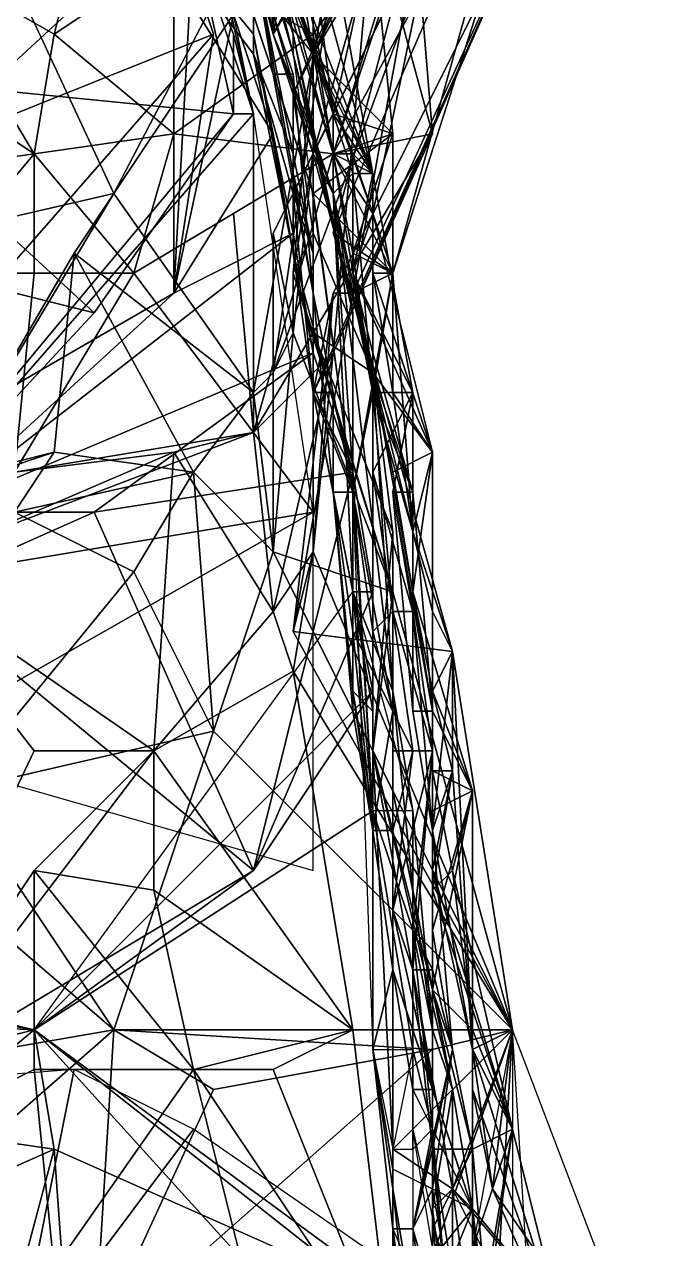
# Model space of a CAD drawing. Header units: metres. Extents: x -3.92 to 4.26, y -4.92 to 4.9.
# Drawn here: x 3.17 to 3.82, y -0.11 to 1.11 of the extents above; entities that cross this region are included whole.
import ezdxf

# ---------------------------------------------------------------- set-up
doc = ezdxf.new("R2010")
doc.units = ezdxf.units.M

msp = doc.modelspace()

# ---------------------------------------------------------------- linework, layer by layer
for points in [[(3.5, 1.54, 0.18), (3.4, 1.42, 0.32), (3.42, 1.1, 0.26)], [(3.5, 1.54, 0.18), (3.42, 1.1, 0.26), (3.64, 1.52, 0.02)], [(3.36, 1.52, 1), (3.44, 1.1, 0.98), (3.36, 1.4, 0.6)], [(3.36, 1.52, 1), (3.38, 1.28, 1.08), (3.44, 1.1, 0.98)], [(3.64, 1.52, 0.02), (3.42, 1.1, 0.18), (3.6, 1.4, -0.08)], [(3.42, 1.1, 0.26), (3.42, 1.1, 0.18), (3.64, 1.52, 0.02)], [(3.36, 1.2, 0.18), (3.4, 1.02, 0.18), (3.32, 1.42, 0.46)], [(3.4, 1.42, 0.32), (3.42, 1.12, 0.42), (3.42, 1.1, 0.26)], [(3.62, 1.4, 0.04), (3.48, 0.98, 0.22), (3.72, 1.42, -0.02)], [(3.48, 0.98, 0.22), (3.54, 0.86, 0.14), (3.72, 1.42, -0.02)], [(3.72, 1.42, -0.02), (3.54, 0.86, 0.14), (3.68, 1.36, -0.08)], [(3.5, 1.4, -1.04), (3.26, 0.94, -1.04), (3.12, 1.24, -1.08)], [(3.5, 1.4, -1.04), (3.5, 1.3, -0.98), (3.26, 0.94, -1.04)], [(3.36, 1.4, 0.6), (3.42, 1.1, 0.58), (3.36, 1.32, 0.54)], [(3.36, 1.4, 0.6), (3.46, 1, 0.72), (3.42, 1.1, 0.58)], [(3.36, 1.4, 0.6), (3.44, 1.1, 0.98), (3.46, 1, 0.72)], [(3.42, 1.2, 0.28), (3.52, 0.92, 0.36), (3.62, 1.4, 0.04)], [(3.6, 1.4, -0.08), (3.42, 1.1, 0.18), (3.44, 1.04, 0.06)], [(3.6, 1.4, -0.08), (3.44, 1.04, 0.06), (3.46, 1.08, -0.06)], [(3.6, 1.4, -0.08), (3.46, 1.08, -0.06), (3.64, 1.38, -0.16)], [(3.48, 0.98, 0.22), (3.62, 1.4, 0.04), (3.52, 0.92, 0.36)], [(3.64, 1.38, -0.16), (3.46, 1.08, -0.06), (3.54, 1.26, -0.2)], [(3.68, 1.36, -0.08), (3.48, 0.9, -0.04), (3.58, 1.28, -0.12)], [(3.68, 1.36, -0.08), (3.54, 0.86, 0.14), (3.48, 0.9, -0.04)], [(3.38, 1.12, 0.34), (3.42, 1, 0.5), (3.22, 1.32, 0.7)], [(3.42, 1, 0.5), (3.4, 1.1, 0.66), (3.22, 1.32, 0.7)], [(3.4, 1.1, 0.66), (3.4, 1.08, 0.76), (3.22, 1.32, 0.7)], [(3.4, 1.08, 0.76), (3.4, 1.18, 0.9), (3.22, 1.32, 0.7)], [(3.42, 1.12, 0.42), (3.36, 1.32, 0.54), (3.42, 1.1, 0.5)], [(3.36, 1.32, 0.54), (3.42, 1.1, 0.58), (3.42, 1.1, 0.5)], [(3.72, 1.32, -0.36), (3.46, 0.74, -0.54), (3.48, 0.78, -0.68)], [(3.48, 0.84, -0.24), (3.46, 0.74, -0.54), (3.72, 1.32, -0.36)], [(3.72, 1.32, -0.36), (3.48, 0.78, -0.68), (3.52, 1.22, -0.98)], [(3.72, 1.32, -0.28), (3.48, 0.84, -0.24), (3.72, 1.32, -0.36)], [(3.72, 1.32, -0.28), (3.5, 0.84, -0.1), (3.48, 0.84, -0.24)], [(3.72, 1.32, -0.28), (3.58, 1.28, -0.12), (3.5, 0.84, -0.1)], [(3.06, 0.98, -0.28), (3.28, 1.3, 0.04), (3.02, 1.16, -0.36)], [(3.06, 0.98, -0.28), (3.32, 1.22, 0.1), (3.28, 1.3, 0.04)], [(3.5, 1.3, -0.98), (3.4, 0.74, -0.7), (3.26, 0.94, -1.04)], [(3.42, 0.76, -0.62), (3.4, 0.74, -0.7), (3.5, 1.3, -0.98)], [(3.62, 1.3, -0.36), (3.42, 0.76, -0.62), (3.5, 1.3, -0.98)], [(3.62, 1.3, -0.36), (3.42, 0.9, -0.3), (3.42, 0.76, -0.62)], [(3.46, 0.98, -0.24), (3.42, 0.9, -0.3), (3.62, 1.3, -0.36)], [(3.54, 1.26, -0.2), (3.46, 0.98, -0.24), (3.62, 1.3, -0.36)], [(3.38, 1.28, 1.08), (3.44, 1.08, 1.48), (3.44, 1.1, 0.98)], [(3.58, 1.28, -0.12), (3.48, 0.9, -0.04), (3.5, 0.84, -0.1)], [(3.54, 1.26, -0.2), (3.46, 1.08, -0.06), (3.46, 0.98, -0.24)], [(3.26, 0.94, -1.04), (3, 0.88, -1.08), (3.12, 1.24, -1.08)], [(3.56, 1.24, -1.1), (3.46, 1.1, -1.08), (3.32, 1.18, -1.1)], [(3.56, 1.24, -1.1), (3.48, 0.98, -1.08), (3.46, 1.1, -1.08)], [(3.56, 1.24, -1.1), (3.58, 1, -1.06), (3.48, 0.98, -1.08)], [(3.52, 1.22, -0.98), (3.58, 1, -1.06), (3.56, 1.24, -1.1)], [(3.08, 1.22, -0.36), (2.98, 1.06, -0.36), (3.34, 1.2, 0.02)], [(3.06, 0.98, -0.28), (3.36, 1.1, 0.1), (3.32, 1.22, 0.1)], [(3.32, 1.22, 0.1), (3.32, 0.84, 0.2), (3.34, 1.2, 0.26)], [(3.32, 1.22, 0.1), (3.36, 1.1, 0.1), (3.32, 0.84, 0.2)], [(3.42, 1.22, 0.72), (3.52, 0.96, 0.76), (3.42, 1.18, 0.62)], [(3.42, 1.22, 0.72), (3.46, 1.08, 0.82), (3.52, 0.96, 0.76)], [(3.42, 1.22, 0.72), (3.42, 1.2, 0.8), (3.46, 1.08, 0.82)], [(3.52, 1.22, -0.98), (3.48, 0.78, -0.68), (3.58, 1, -1.06)], [(2.98, 1.06, -0.36), (3.38, 1.02, -0.06), (3.34, 1.2, 0.02)], [(3.32, 0.84, 0.2), (3.38, 1.12, 0.34), (3.34, 1.2, 0.26)], [(3.36, 1.2, 0.18), (3.34, 1.2, 0.02), (3.4, 1.02, 0.18)], [(3.34, 1.2, 0.02), (3.38, 1.1, 0.02), (3.4, 1.02, 0.18)], [(3.38, 1.02, -0.06), (3.38, 1.1, 0.02), (3.34, 1.2, 0.02)], [(3.38, 1.18, 1.46), (3.46, 1.08, 1.56), (3.44, 1.2, 1.56)], [(3.42, 1.2, 0.28), (3.42, 1.2, 0.38), (3.52, 0.92, 0.36)], [(3.42, 1.2, 0.38), (3.48, 0.98, 0.4), (3.52, 0.92, 0.36)], [(3.42, 1.2, 0.46), (3.5, 0.98, 0.48), (3.42, 1.2, 0.38)], [(3.42, 1.2, 0.54), (3.5, 0.98, 0.48), (3.42, 1.2, 0.46)], [(3.42, 1.2, 0.54), (3.42, 1.18, 0.62), (3.5, 0.98, 0.48)], [(3.5, 0.98, 0.48), (3.48, 0.98, 0.4), (3.42, 1.2, 0.38)], [(3.42, 1.2, 0.8), (3.48, 1.18, 1.04), (3.46, 1.08, 0.82)], [(3.46, 1.18, 1.22), (3.44, 1.2, 1.36), (3.46, 1.08, 1.28)], [(3.46, 1.08, 1.28), (3.44, 1.2, 1.36), (3.48, 1.02, 1.44)], [(3.44, 1.2, 1.36), (3.52, 1.2, 1.62), (3.48, 1.02, 1.44)], [(3.44, 1.2, 1.56), (3.46, 1.08, 1.56), (3.52, 1.2, 1.62)], [(3.46, 1.08, 1.56), (3.54, 1, 1.6), (3.52, 1.2, 1.62)], [(3.48, 1.02, 1.44), (3.52, 1.2, 1.62), (3.54, 1, 1.6)], [(3.22, 1.18, -1.1), (3.2, 1.1, -1.1), (3.06, 1.18, -1.1)], [(3.2, 1.1, -1.1), (3.18, 0.98, -1.1), (3.06, 1.18, -1.1)], [(3.18, 0.98, -1.1), (3.06, 1.06, -1.08), (3.06, 1.18, -1.1)], [(3.32, 1.18, -1.1), (3.2, 1.1, -1.1), (3.22, 1.18, -1.1)], [(3.32, 1.18, -1.1), (3.32, 1, -1.08), (3.2, 1.1, -1.1)], [(3.32, 1.18, -1.1), (3.46, 1.1, -1.08), (3.32, 1, -1.08)], [(3.4, 1.18, 1.12), (3.42, 1.06, 1.4), (3.38, 1.18, 1.46)], [(3.42, 1.06, 1.4), (3.46, 0.94, 1.56), (3.38, 1.18, 1.46)], [(3.46, 0.94, 1.56), (3.46, 1.08, 1.56), (3.38, 1.18, 1.46)], [(3.4, 1.08, 0.76), (3.44, 0.98, 0.92), (3.4, 1.18, 0.9)], [(3.4, 1.18, 0.9), (3.44, 0.98, 0.92), (3.4, 1.18, 1.02)], [(3.44, 0.98, 0.92), (3.44, 0.96, 1), (3.4, 1.18, 1.02)], [(3.4, 1.18, 1.02), (3.44, 1.06, 1.06), (3.4, 1.18, 1.12)], [(3.44, 0.96, 1), (3.44, 1.06, 1.06), (3.4, 1.18, 1.02)], [(3.44, 1.06, 1.06), (3.44, 1.06, 1.14), (3.4, 1.18, 1.12)], [(3.44, 1.06, 1.14), (3.42, 1.06, 1.4), (3.4, 1.18, 1.12)], [(3.42, 1.18, 0.62), (3.48, 0.98, 0.58), (3.5, 0.98, 0.48)], [(3.52, 0.96, 0.76), (3.48, 0.98, 0.58), (3.42, 1.18, 0.62)], [(3.46, 1.08, 0.82), (3.48, 1.18, 1.04), (3.46, 1.08, 0.9)], [(3.48, 1.18, 1.04), (3.52, 0.96, 1.08), (3.46, 1.08, 0.9)], [(3.48, 1.18, 1.04), (3.46, 1.18, 1.22), (3.52, 0.96, 1.08)], [(3.46, 1.18, 1.22), (3.48, 1.02, 1.22), (3.52, 0.96, 1.08)], [(3.46, 1.18, 1.22), (3.46, 1.08, 1.28), (3.48, 1.02, 1.22)], [(3.32, 0.84, 0.2), (3.42, 1, 0.5), (3.38, 1.12, 0.34)], [(3.42, 1.1, 0.26), (3.42, 1.12, 0.42), (3.46, 0.98, 0.3)], [(3.42, 1.12, 0.42), (3.42, 1.1, 0.5), (3.46, 0.98, 0.3)], [(3.06, 0.98, -0.28), (2.94, 0.62, 0.1), (3.36, 1.1, 0.1)], [(2.94, 0.62, 0.1), (3.32, 0.84, 0.2), (3.36, 1.1, 0.1)], [(3.32, 1, -1.08), (3.18, 0.98, -1.1), (3.2, 1.1, -1.1)], [(3.46, 1.1, -1.08), (3.48, 0.98, -1.08), (3.32, 1, -1.08)], [(3.38, 1.02, -0.06), (3.4, 1.02, 0.18), (3.38, 1.1, 0.02)], [(3.42, 1, 0.5), (3.44, 0.88, 0.62), (3.4, 1.1, 0.66)], [(3.44, 0.88, 0.62), (3.44, 0.88, 0.7), (3.4, 1.1, 0.66)], [(3.4, 1.1, 0.66), (3.44, 0.88, 0.7), (3.4, 1.08, 0.76)], [(3.42, 1.1, 0.26), (3.46, 0.98, 0.3), (3.42, 1.1, 0.18)], [(3.42, 1.1, 0.18), (3.46, 0.98, 0.3), (3.44, 1.04, 0.06)], [(3.42, 1.1, 0.5), (3.48, 0.94, 0.66), (3.46, 0.98, 0.3)], [(3.42, 1.1, 0.58), (3.48, 0.94, 0.66), (3.42, 1.1, 0.5)], [(3.42, 1.1, 0.58), (3.46, 1, 0.72), (3.48, 0.94, 0.66)], [(3.44, 1.1, 0.98), (3.5, 0.82, 1.04), (3.46, 1, 0.72)], [(3.44, 1.1, 0.98), (3.44, 1.08, 1.48), (3.5, 0.82, 1.04)], [(3.44, 0.88, 0.7), (3.44, 0.94, 0.82), (3.4, 1.08, 0.76)], [(3.44, 0.94, 0.82), (3.44, 0.98, 0.92), (3.4, 1.08, 0.76)], [(3.46, 1.08, -0.06), (3.44, 0.86, -0.16), (3.46, 0.98, -0.24)], [(3.44, 1.04, 0.06), (3.46, 0.9, 0.06), (3.46, 1.08, -0.06)], [(3.46, 1.08, -0.06), (3.46, 0.9, 0.06), (3.44, 0.86, -0.16)], [(3.44, 1.08, 1.48), (3.5, 0.64, 1.34), (3.5, 0.82, 1.04)], [(3.46, 1.08, 0.82), (3.46, 1.08, 0.9), (3.52, 0.96, 0.76)], [(3.46, 1.08, 0.9), (3.52, 0.96, 1.08), (3.52, 0.96, 0.76)], [(3.48, 1.02, 1.22), (3.46, 1.08, 1.28), (3.48, 0.98, 1.36)], [(3.46, 1.08, 1.28), (3.48, 1.02, 1.44), (3.48, 0.98, 1.36)], [(3.46, 1.08, 1.56), (3.46, 0.94, 1.56), (3.54, 1, 1.6)], [(2.98, 1.06, -0.36), (3.24, 0.82, -0.26), (3.38, 1.02, -0.06)], [(2.98, 1.06, -0.36), (3, 0.88, -0.38), (3.24, 0.82, -0.26)], [(3.18, 0.98, -1.1), (3.04, 0.96, -1.08), (3.06, 1.06, -1.08)], [(3.44, 1.06, 1.14), (3.46, 0.84, 1.24), (3.42, 1.06, 1.4)], [(3.46, 0.84, 1.24), (3.46, 0.84, 1.34), (3.42, 1.06, 1.4)], [(3.46, 0.84, 1.34), (3.46, 0.84, 1.42), (3.42, 1.06, 1.4)], [(3.42, 1.06, 1.4), (3.46, 0.94, 1.46), (3.46, 0.94, 1.56)], [(3.46, 0.84, 1.42), (3.46, 0.94, 1.46), (3.42, 1.06, 1.4)], [(3.44, 0.96, 1), (3.44, 1.06, 1.14), (3.44, 1.06, 1.06)], [(3.46, 0.84, 1.14), (3.44, 1.06, 1.14), (3.44, 0.96, 1)], [(3.46, 0.84, 1.14), (3.46, 0.84, 1.24), (3.44, 1.06, 1.14)], [(3.46, 0.98, 0.3), (3.46, 0.9, 0.16), (3.44, 1.04, 0.06)], [(3.46, 0.9, 0.16), (3.46, 0.9, 0.06), (3.44, 1.04, 0.06)], [(3.38, 1.02, -0.06), (2.98, 0.54, 0.1), (3.4, 1.02, 0.18)], [(3.38, 1.02, -0.06), (3.24, 0.82, -0.26), (2.98, 0.54, 0.1)], [(3.4, 0.7, 0.12), (3.4, 1.02, 0.18), (2.98, 0.54, 0.1)], [(3.4, 0.7, 0.12), (3.46, 0.62, 0.18), (3.4, 1.02, 0.18)], [(3.48, 1.02, 1.22), (3.5, 0.96, 1.16), (3.52, 0.96, 1.08)], [(3.48, 1.02, 1.22), (3.48, 0.94, 1.28), (3.5, 0.96, 1.16)], [(3.48, 1.02, 1.22), (3.48, 0.98, 1.36), (3.48, 0.94, 1.28)], [(3.48, 1.02, 1.44), (3.54, 1, 1.6), (3.48, 0.98, 1.36)], [(3.32, 1, -1.08), (3.28, 0.86, -1.08), (3.18, 0.98, -1.1)], [(3.32, 1, -1.08), (3.48, 0.98, -1.08), (3.28, 0.86, -1.08)], [(3.32, 0.84, 0.2), (3.44, 0.9, 0.48), (3.42, 1, 0.5)], [(3.48, 0.78, -0.68), (3.4, 0.7, -0.8), (3.58, 1, -1.06)], [(3.58, 1, -1.06), (3.4, 0.7, -0.8), (3.48, 0.98, -1.08)], [(3.44, 0.9, 0.48), (3.44, 0.88, 0.62), (3.42, 1, 0.5)], [(3.46, 0.94, 1.56), (3.54, 0.86, 1.6), (3.54, 1, 1.6)], [(3.46, 1, 0.72), (3.5, 0.82, 1.04), (3.48, 0.94, 0.66)], [(3.54, 1, 1.6), (3.5, 0.88, 1.5), (3.48, 0.98, 1.36)], [(3.5, 0.88, 1.5), (3.54, 1, 1.6), (3.54, 0.86, 1.6)], [(3.18, 0.98, -1.1), (3.08, 0.86, -1.08), (3.04, 0.96, -1.08)], [(3.18, 0.98, -1.1), (3.18, 0.86, -1.08), (3.08, 0.86, -1.08)], [(3.28, 0.86, -1.08), (3.18, 0.86, -1.08), (3.18, 0.98, -1.1)], [(3.48, 0.98, -1.08), (3.38, 0.92, -1.02), (3.28, 0.86, -1.08)], [(3.4, 0.7, -0.8), (3.38, 0.92, -1.02), (3.48, 0.98, -1.08)], [(3.42, 0.9, -0.3), (3.46, 0.98, -0.24), (3.44, 0.8, -0.32)], [(3.44, 0.94, 0.82), (3.46, 0.88, 0.92), (3.44, 0.98, 0.92)], [(3.46, 0.88, 0.92), (3.44, 0.96, 1), (3.44, 0.98, 0.92)], [(3.46, 0.98, -0.24), (3.44, 0.86, -0.16), (3.44, 0.8, -0.32)], [(3.46, 0.98, 0.3), (3.52, 0.76, 0.34), (3.46, 0.9, 0.16)], [(3.46, 0.98, 0.3), (3.48, 0.94, 0.66), (3.52, 0.76, 0.34)], [(3.48, 0.98, 0.22), (3.52, 0.92, 0.36), (3.54, 0.86, 0.14)], [(3.48, 0.98, 0.4), (3.5, 0.98, 0.48), (3.52, 0.92, 0.36)], [(3.52, 0.96, 0.76), (3.5, 0.98, 0.48), (3.48, 0.98, 0.58)], [(3.48, 0.94, 1.28), (3.48, 0.98, 1.36), (3.52, 0.74, 1.34)], [(3.48, 0.98, 1.36), (3.5, 0.88, 1.5), (3.52, 0.74, 1.34)], [(3.5, 0.98, 0.48), (3.5, 0.86, 0.56), (3.52, 0.92, 0.36)], [(3.5, 0.98, 0.48), (3.52, 0.96, 0.76), (3.5, 0.86, 0.56)], [(3.46, 0.88, 0.92), (3.46, 0.88, 1), (3.44, 0.96, 1)], [(3.46, 0.88, 1), (3.46, 0.84, 1.14), (3.44, 0.96, 1)], [(3.5, 0.96, 1.16), (3.48, 0.94, 1.28), (3.52, 0.74, 1.34)], [(3.52, 0.96, 0.76), (3.52, 0.76, 0.6), (3.5, 0.86, 0.56)], [(3.52, 0.96, 0.76), (3.5, 0.86, 0.82), (3.52, 0.78, 0.74)], [(3.52, 0.96, 0.76), (3.56, 0.74, 1.02), (3.5, 0.86, 0.82)], [(3.52, 0.96, 1.08), (3.5, 0.96, 1.16), (3.52, 0.74, 1.2)], [(3.5, 0.96, 1.16), (3.52, 0.74, 1.34), (3.52, 0.74, 1.2)], [(3.52, 0.96, 0.76), (3.52, 0.78, 0.74), (3.52, 0.76, 0.6)], [(3.52, 0.96, 0.76), (3.52, 0.96, 1.08), (3.56, 0.74, 1.02)], [(3.52, 0.96, 1.08), (3.52, 0.74, 1.2), (3.56, 0.74, 1.02)], [(3.26, 0.94, -1.04), (3.08, 0.64, -1.04), (3, 0.88, -1.08)], [(3.26, 0.94, -1.04), (3.22, 0.88, -1), (3.08, 0.64, -1.04)], [(3.4, 0.74, -0.7), (3.22, 0.88, -1), (3.26, 0.94, -1.04)], [(3.44, 0.88, 0.7), (3.46, 0.74, 0.98), (3.44, 0.94, 0.82)], [(3.44, 0.94, 0.82), (3.46, 0.74, 0.98), (3.46, 0.88, 0.92)], [(3.46, 0.84, 1.42), (3.46, 0.94, 1.56), (3.46, 0.94, 1.46)], [(3.46, 0.84, 1.42), (3.46, 0.74, 1.46), (3.46, 0.94, 1.56)], [(3.46, 0.94, 1.56), (3.5, 0.64, 1.56), (3.54, 0.86, 1.6)], [(3.46, 0.94, 1.56), (3.46, 0.74, 1.46), (3.5, 0.64, 1.56)], [(3.48, 0.94, 0.66), (3.54, 0.44, 0.6), (3.52, 0.76, 0.34)], [(3.48, 0.94, 0.66), (3.5, 0.54, 0.9), (3.54, 0.44, 0.6)], [(3.5, 0.82, 1.04), (3.5, 0.66, 0.98), (3.48, 0.94, 0.66)], [(3.48, 0.94, 0.66), (3.5, 0.66, 0.98), (3.5, 0.54, 0.9)], [(3.38, 0.92, -1.02), (3.4, 0.7, -0.8), (3.28, 0.86, -1.08)], [(3.52, 0.92, 0.36), (3.5, 0.86, 0.56), (3.58, 0.68, 0.38)], [(3.52, 0.92, 0.36), (3.52, 0.86, 0.26), (3.54, 0.86, 0.14)], [(3.52, 0.92, 0.36), (3.58, 0.68, 0.38), (3.52, 0.86, 0.26)], [(3.08, 0.62, 0.14), (3.44, 0.9, 0.48), (3.32, 0.84, 0.2)], [(3.08, 0.62, 0.14), (3.46, 0.78, 0.48), (3.44, 0.9, 0.48)], [(3.42, 0.9, -0.3), (3.44, 0.8, -0.32), (3.42, 0.76, -0.62)], [(3.46, 0.78, 0.48), (3.44, 0.88, 0.62), (3.44, 0.9, 0.48)], [(3.46, 0.9, 0.06), (3.46, 0.8, 0.12), (3.44, 0.86, -0.16)], [(3.46, 0.9, 0.06), (3.46, 0.9, 0.16), (3.46, 0.8, 0.12)], [(3.46, 0.9, 0.16), (3.52, 0.76, 0.34), (3.46, 0.8, 0.12)], [(3.54, 0.86, 0.14), (3.5, 0.84, -0.1), (3.48, 0.9, -0.04)], [(3.24, 0.82, -0.26), (3, 0.88, -0.38), (2.98, 0.54, 0.1)], [(3.22, 0.88, -1), (3.2, 0.68, -0.82), (3.08, 0.64, -1.04)], [(3.34, 0.66, -0.72), (3.2, 0.68, -0.82), (3.22, 0.88, -1)], [(3.4, 0.74, -0.7), (3.34, 0.66, -0.72), (3.22, 0.88, -1)], [(3.46, 0.78, 0.48), (3.5, 0.66, 0.62), (3.44, 0.88, 0.62)], [(3.5, 0.66, 0.62), (3.5, 0.66, 0.7), (3.44, 0.88, 0.62)], [(3.44, 0.88, 0.62), (3.5, 0.66, 0.7), (3.44, 0.88, 0.7)], [(3.5, 0.66, 0.7), (3.5, 0.66, 0.82), (3.44, 0.88, 0.7)], [(3.5, 0.66, 0.82), (3.46, 0.74, 0.98), (3.44, 0.88, 0.7)], [(3.46, 0.74, 0.98), (3.46, 0.88, 1), (3.46, 0.88, 0.92)], [(3.46, 0.74, 0.98), (3.46, 0.84, 1.14), (3.46, 0.88, 1)], [(3.5, 0.88, 1.5), (3.54, 0.86, 1.6), (3.52, 0.74, 1.34)], [(3.18, 0.86, -1.08), (3.16, 0.66, -1.08), (3.08, 0.86, -1.08)], [(3.4, 0.7, -0.8), (3.16, 0.66, -1.08), (3.28, 0.86, -1.08)], [(3.16, 0.66, -1.08), (3.18, 0.86, -1.08), (3.28, 0.86, -1.08)], [(3.44, 0.86, -0.16), (3.54, 0.54, 0.14), (3.44, 0.8, -0.32)], [(3.44, 0.86, -0.16), (3.46, 0.8, 0.12), (3.54, 0.54, 0.14)], [(3.5, 0.84, -0.1), (3.54, 0.86, 0.14), (3.5, 0.84, 0.02)], [(3.54, 0.86, 0.14), (3.52, 0.74, 0.16), (3.5, 0.84, 0.02)], [(3.5, 0.86, 0.56), (3.52, 0.76, 0.6), (3.58, 0.68, 0.38)], [(3.5, 0.86, 0.82), (3.52, 0.74, 0.88), (3.52, 0.78, 0.74)], [(3.5, 0.86, 0.82), (3.56, 0.74, 1.02), (3.52, 0.74, 0.88)], [(3.52, 0.74, 1.52), (3.54, 0.86, 1.6), (3.5, 0.64, 1.56)], [(3.52, 0.86, 0.26), (3.54, 0.74, 0.26), (3.54, 0.86, 0.14)], [(3.52, 0.86, 0.26), (3.58, 0.68, 0.38), (3.54, 0.74, 0.26)], [(3.52, 0.74, 0.16), (3.54, 0.86, 0.14), (3.56, 0.6, 0.2)], [(3.52, 0.74, 1.34), (3.54, 0.86, 1.6), (3.52, 0.74, 1.52)], [(3.54, 0.74, 0.26), (3.56, 0.6, 0.2), (3.54, 0.86, 0.14)], [(2.94, 0.62, 0.1), (3.08, 0.62, 0.14), (3.32, 0.84, 0.2)], [(3.48, 0.84, -0.24), (3.44, 0.5, -0.42), (3.46, 0.58, -0.5)], [(3.5, 0.84, -0.1), (3.44, 0.5, -0.42), (3.48, 0.84, -0.24)], [(3.5, 0.84, -0.1), (3.6, 0.48, 0.16), (3.44, 0.5, -0.42)], [(3.48, 0.84, -0.24), (3.46, 0.58, -0.5), (3.46, 0.74, -0.54)], [(3.46, 0.74, 0.98), (3.48, 0.74, 1.1), (3.46, 0.84, 1.14)], [(3.46, 0.84, 1.14), (3.48, 0.64, 1.26), (3.46, 0.84, 1.24)], [(3.48, 0.74, 1.1), (3.48, 0.64, 1.26), (3.46, 0.84, 1.14)], [(3.46, 0.84, 1.24), (3.48, 0.64, 1.26), (3.46, 0.84, 1.34)], [(3.48, 0.64, 1.26), (3.46, 0.74, 1.46), (3.46, 0.84, 1.34)], [(3.46, 0.74, 1.46), (3.46, 0.84, 1.42), (3.46, 0.84, 1.34)], [(3.5, 0.84, -0.1), (3.5, 0.84, 0.02), (3.6, 0.48, 0.16)], [(3.5, 0.84, 0.02), (3.56, 0.6, 0.2), (3.6, 0.48, 0.16)], [(3.5, 0.84, 0.02), (3.52, 0.74, 0.16), (3.56, 0.6, 0.2)], [(3.5, 0.82, 1.04), (3.5, 0.64, 1.34), (3.5, 0.66, 0.98)], [(3.42, 0.76, -0.62), (3.44, 0.8, -0.32), (3.42, 0.58, -0.42)], [(3.44, 0.8, -0.32), (3.54, 0.54, 0.14), (3.42, 0.58, -0.42)], [(3.46, 0.8, 0.12), (3.54, 0.6, 0.28), (3.54, 0.54, 0.14)], [(3.52, 0.76, 0.34), (3.54, 0.6, 0.28), (3.46, 0.8, 0.12)], [(3.08, 0.62, 0.14), (3.24, 0.62, 0.16), (3.46, 0.78, 0.48)], [(3.46, 0.78, 0.48), (3.24, 0.62, 0.16), (3.5, 0.66, 0.62)], [(3.48, 0.78, -0.68), (3.42, 0.52, -0.58), (3.4, 0.7, -0.8)], [(3.46, 0.58, -0.5), (3.42, 0.52, -0.58), (3.48, 0.78, -0.68)], [(3.46, 0.74, -0.54), (3.46, 0.58, -0.5), (3.48, 0.78, -0.68)], [(3.52, 0.78, 0.74), (3.56, 0.64, 0.76), (3.52, 0.76, 0.6)], [(3.52, 0.78, 0.74), (3.52, 0.74, 0.88), (3.56, 0.64, 0.76)], [(3.42, 0.76, -0.62), (3.42, 0.58, -0.42), (3.4, 0.74, -0.7)], [(3.52, 0.76, 0.6), (3.54, 0.66, 0.48), (3.58, 0.68, 0.38)], [(3.54, 0.66, 0.48), (3.52, 0.76, 0.6), (3.56, 0.54, 0.58)], [(3.52, 0.76, 0.6), (3.56, 0.64, 0.76), (3.56, 0.54, 0.58)], [(3.52, 0.76, 0.34), (3.54, 0.44, 0.52), (3.54, 0.6, 0.28)], [(3.52, 0.76, 0.34), (3.54, 0.44, 0.6), (3.54, 0.44, 0.52)], [(3.42, 0.58, -0.42), (3.34, 0.66, -0.72), (3.4, 0.74, -0.7)], [(3.5, 0.66, 0.82), (3.5, 0.54, 0.9), (3.46, 0.74, 0.98)], [(3.5, 0.54, 0.9), (3.5, 0.54, 0.98), (3.46, 0.74, 0.98)], [(3.5, 0.54, 0.98), (3.5, 0.54, 1.1), (3.46, 0.74, 0.98)], [(3.46, 0.74, 0.98), (3.5, 0.64, 1.08), (3.48, 0.74, 1.1)], [(3.46, 0.74, 0.98), (3.5, 0.54, 1.1), (3.5, 0.64, 1.08)], [(3.48, 0.64, 1.26), (3.48, 0.64, 1.44), (3.46, 0.74, 1.46)], [(3.46, 0.74, 1.46), (3.48, 0.64, 1.44), (3.5, 0.64, 1.56)], [(3.48, 0.74, 1.1), (3.5, 0.64, 1.08), (3.48, 0.64, 1.26)], [(3.52, 0.74, 1.52), (3.5, 0.64, 1.56), (3.52, 0.5, 1.52)], [(3.52, 0.74, 0.88), (3.56, 0.74, 1.02), (3.56, 0.64, 0.76)], [(3.52, 0.74, 1.2), (3.52, 0.66, 1.16), (3.56, 0.74, 1.02)], [(3.56, 0.74, 1.02), (3.52, 0.66, 1.16), (3.56, 0.52, 1.04)], [(3.52, 0.74, 1.2), (3.54, 0.52, 1.2), (3.52, 0.66, 1.16)], [(3.52, 0.74, 1.2), (3.52, 0.74, 1.34), (3.54, 0.52, 1.2)], [(3.52, 0.74, 1.34), (3.54, 0.52, 1.34), (3.54, 0.52, 1.2)], [(3.52, 0.74, 1.34), (3.52, 0.74, 1.52), (3.54, 0.52, 1.34)], [(3.52, 0.74, 1.52), (3.52, 0.5, 1.52), (3.54, 0.52, 1.34)], [(3.54, 0.74, 0.26), (3.58, 0.68, 0.38), (3.56, 0.6, 0.2)], [(3.56, 0.74, 1.02), (3.54, 0.64, 0.9), (3.56, 0.64, 0.76)], [(3.56, 0.74, 1.02), (3.56, 0.52, 1.04), (3.54, 0.64, 0.9)], [(3.46, 0.62, 0.18), (3.4, 0.7, 0.12), (2.98, 0.54, 0.1)], [(3.4, 0.7, -0.8), (3.32, 0.68, -0.8), (3.16, 0.66, -1.08)], [(3.42, 0.52, -0.58), (3.32, 0.68, -0.8), (3.4, 0.7, -0.8)], [(3.32, 0.68, -0.8), (3.04, 0.56, -1.04), (3.16, 0.66, -1.08)], [(3.3, 0.38, -0.54), (3.04, 0.56, -1.04), (3.32, 0.68, -0.8)], [(3.2, 0.68, -0.82), (3.12, 0.66, -0.84), (3.08, 0.64, -1.04)], [(3.16, 0.62, -0.7), (3.12, 0.66, -0.84), (3.2, 0.68, -0.82)], [(3.34, 0.66, -0.72), (3.16, 0.62, -0.7), (3.2, 0.68, -0.82)], [(3.42, 0.52, -0.58), (3.3, 0.38, -0.54), (3.32, 0.68, -0.8)], [(3.54, 0.66, 0.48), (3.56, 0.54, 0.58), (3.58, 0.68, 0.38)], [(3.58, 0.68, 0.38), (3.58, 0.52, 0.24), (3.56, 0.6, 0.2)], [(3.58, 0.68, 0.38), (3.56, 0.54, 0.5), (3.58, 0.44, 0.44)], [(3.58, 0.68, 0.38), (3.56, 0.54, 0.58), (3.56, 0.54, 0.5)], [(3.58, 0.68, 0.38), (3.58, 0.44, 0.36), (3.58, 0.52, 0.24)], [(3.58, 0.68, 0.38), (3.58, 0.44, 0.44), (3.58, 0.44, 0.36)], [(3.34, 0.66, -0.72), (3.28, 0.56, -0.58), (3.16, 0.62, -0.7)], [(3.24, 0.62, 0.16), (3.4, 0.26, 0.56), (3.5, 0.66, 0.62)], [(3.36, 0.4, -0.44), (3.28, 0.56, -0.58), (3.34, 0.66, -0.72)], [(3.42, 0.58, -0.42), (3.36, 0.4, -0.44), (3.34, 0.66, -0.72)], [(3.4, 0.26, 0.56), (3.5, 0.66, 0.7), (3.5, 0.66, 0.62)], [(3.4, 0.26, 0.56), (3.52, 0.54, 0.72), (3.5, 0.66, 0.7)], [(3.52, 0.54, 0.72), (3.52, 0.54, 0.8), (3.5, 0.66, 0.7)], [(3.52, 0.54, 0.8), (3.5, 0.66, 0.82), (3.5, 0.66, 0.7)], [(3.5, 0.54, 0.9), (3.5, 0.66, 0.82), (3.52, 0.54, 0.8)], [(3.5, 0.66, 0.98), (3.52, 0.32, 1.04), (3.5, 0.54, 0.9)], [(3.5, 0.66, 0.98), (3.5, 0.64, 1.34), (3.52, 0.32, 1.04)], [(3.52, 0.66, 1.16), (3.54, 0.52, 1.2), (3.56, 0.52, 1.04)], [(3.5, 0.54, 1.1), (3.48, 0.64, 1.26), (3.5, 0.64, 1.08)], [(3.5, 0.54, 1.1), (3.5, 0.44, 1.18), (3.48, 0.64, 1.26)], [(3.5, 0.44, 1.18), (3.5, 0.42, 1.26), (3.48, 0.64, 1.26)], [(3.5, 0.42, 1.26), (3.5, 0.42, 1.34), (3.48, 0.64, 1.26)], [(3.48, 0.64, 1.44), (3.5, 0.5, 1.44), (3.5, 0.64, 1.56)], [(3.48, 0.64, 1.26), (3.5, 0.5, 1.44), (3.48, 0.64, 1.44)], [(3.48, 0.64, 1.26), (3.5, 0.42, 1.34), (3.5, 0.5, 1.44)], [(3.52, 0.5, 1.52), (3.5, 0.64, 1.56), (3.54, 0.42, 1.54)], [(3.5, 0.5, 1.44), (3.54, 0.42, 1.54), (3.5, 0.64, 1.56)], [(3.5, 0.64, 1.34), (3.52, 0.08, 1.1), (3.52, 0.32, 1.04)], [(3.56, 0.64, 0.76), (3.54, 0.64, 0.9), (3.58, 0.42, 0.78)], [(3.54, 0.64, 0.9), (3.56, 0.42, 0.88), (3.58, 0.42, 0.78)], [(3.56, 0.52, 1.04), (3.56, 0.42, 0.88), (3.54, 0.64, 0.9)], [(3.56, 0.64, 0.76), (3.58, 0.42, 0.78), (3.56, 0.54, 0.58)], [(3.04, 0.38, 0.12), (3.46, 0.62, 0.18), (2.98, 0.54, 0.1)], [(3.04, 0.38, 0.12), (3.46, 0.26, 0.66), (3.46, 0.62, 0.18)], [(3.06, 0.54, 0.14), (3.24, 0.62, 0.16), (3.08, 0.62, 0.14)], [(3.06, 0.54, 0.14), (3.4, 0.26, 0.56), (3.24, 0.62, 0.16)], [(3.28, 0.56, -0.58), (3.1, 0.34, -0.5), (3.16, 0.62, -0.7)], [(3.54, 0.54, 0.14), (3.54, 0.6, 0.28), (3.52, 0.38, 0.16)], [(3.54, 0.6, 0.28), (3.54, 0.34, 0.42), (3.52, 0.38, 0.16)], [(3.54, 0.44, 0.52), (3.54, 0.34, 0.42), (3.54, 0.6, 0.28)], [(3.56, 0.6, 0.2), (3.58, 0.52, 0.24), (3.6, 0.48, 0.16)], [(3.42, 0.58, -0.42), (3.66, 0.1, -0.38), (3.36, 0.4, -0.44)], [(3.46, 0.58, -0.5), (3.44, 0.46, -0.52), (3.42, 0.52, -0.58)], [(3.42, 0.58, -0.42), (3.54, 0.54, 0.14), (3.66, 0.1, -0.38)], [(3.46, 0.58, -0.5), (3.66, 0.1, -0.38), (3.44, 0.46, -0.52)], [(3.44, 0.5, -0.42), (3.66, 0.1, -0.38), (3.46, 0.58, -0.5)], [(3.18, 0.38, -0.54), (2.98, -0.04, -1.06), (3.04, 0.56, -1.04)], [(3.3, 0.38, -0.54), (3.18, 0.38, -0.54), (3.04, 0.56, -1.04)], [(3.36, 0.4, -0.44), (3.1, 0.34, -0.5), (3.28, 0.56, -0.58)], [(3.06, 0.54, 0.14), (3.1, 0.08, 0.54), (3.4, 0.26, 0.56)], [(3.18, 0.1, 0.6), (3.5, 0.54, 0.9), (3.52, 0.44, 0.72)], [(3.4, 0.26, 0.56), (3.52, 0.44, 0.72), (3.52, 0.54, 0.72)], [(3.5, 0.54, 0.9), (3.52, 0.54, 0.8), (3.52, 0.44, 0.72)], [(3.5, 0.54, 0.9), (3.52, 0.44, 0.96), (3.5, 0.54, 0.98)], [(3.5, 0.54, 0.98), (3.52, 0.42, 1.04), (3.5, 0.54, 1.1)], [(3.52, 0.44, 0.96), (3.52, 0.42, 1.04), (3.5, 0.54, 0.98)], [(3.5, 0.54, 0.9), (3.52, 0.32, 0.82), (3.52, 0.44, 0.96)], [(3.5, 0.54, 1.1), (3.52, 0.42, 1.04), (3.5, 0.44, 1.18)], [(3.5, 0.54, 0.9), (3.56, 0.32, 0.72), (3.54, 0.44, 0.6)], [(3.52, 0.54, 0.72), (3.52, 0.44, 0.72), (3.52, 0.54, 0.8)], [(3.54, 0.54, 0.14), (3.52, 0.38, 0.16), (3.66, 0.1, -0.38)], [(3.58, 0.44, 0.44), (3.56, 0.54, 0.5), (3.62, 0.34, 0.54)], [(3.56, 0.54, 0.5), (3.56, 0.54, 0.58), (3.62, 0.34, 0.54)], [(3.56, 0.54, 0.58), (3.58, 0.42, 0.78), (3.62, 0.34, 0.54)], [(3.44, 0.46, -0.52), (3.3, 0.38, -0.54), (3.42, 0.52, -0.58)], [(3.52, 0.5, 1.52), (3.54, 0.42, 1.54), (3.54, 0.52, 1.34)], [(3.54, 0.52, 1.2), (3.58, 0.38, 1.28), (3.56, 0.52, 1.04)], [(3.54, 0.52, 1.2), (3.54, 0.52, 1.34), (3.58, 0.38, 1.28)], [(3.54, 0.52, 1.34), (3.56, 0.38, 1.38), (3.58, 0.38, 1.28)], [(3.54, 0.52, 1.34), (3.54, 0.42, 1.54), (3.56, 0.38, 1.38)], [(3.56, 0.52, 1.04), (3.58, 0.3, 0.98), (3.56, 0.42, 0.88)], [(3.56, 0.52, 1.04), (3.58, 0.38, 1.28), (3.58, 0.3, 0.98)], [(3.58, 0.44, 0.36), (3.6, 0.48, 0.16), (3.58, 0.52, 0.24)], [(3.44, 0.5, -0.42), (3.6, 0.48, 0.16), (3.66, 0.1, -0.38)], [(3.5, 0.42, 1.34), (3.52, 0.3, 1.44), (3.5, 0.5, 1.44)], [(3.5, 0.5, 1.44), (3.52, 0.3, 1.44), (3.54, 0.42, 1.54)], [(3.6, 0.48, 0.16), (3.58, 0.3, 0.16), (3.62, 0.08, 0.02)], [(3.6, 0.48, 0.16), (3.6, 0.36, 0.22), (3.58, 0.3, 0.16)], [(3.6, 0.48, 0.16), (3.58, 0.44, 0.36), (3.6, 0.36, 0.22)], [(3.6, 0.48, 0.16), (3.62, 0.08, 0.02), (3.66, 0.1, -0.38)], [(3.44, 0.46, -0.52), (3.5, 0.1, -0.38), (3.3, 0.38, -0.54)], [(3.66, 0.1, -0.38), (3.5, 0.1, -0.38), (3.44, 0.46, -0.52)], [(3.18, 0.1, 0.6), (3.52, 0.44, 0.72), (3.4, 0.26, 0.56)], [(3.52, 0.42, 1.04), (3.52, 0.32, 1.04), (3.5, 0.44, 1.18)], [(3.52, 0.32, 1.04), (3.52, 0.32, 1.12), (3.5, 0.44, 1.18)], [(3.5, 0.44, 1.18), (3.52, 0.3, 1.2), (3.5, 0.42, 1.26)], [(3.52, 0.32, 1.12), (3.52, 0.3, 1.2), (3.5, 0.44, 1.18)], [(3.52, 0.44, 0.96), (3.52, 0.32, 1.04), (3.52, 0.42, 1.04)], [(3.52, 0.44, 0.96), (3.52, 0.32, 0.82), (3.52, 0.32, 1.04)], [(3.54, 0.44, 0.52), (3.56, 0.24, 0.56), (3.54, 0.34, 0.42)], [(3.54, 0.44, 0.6), (3.56, 0.24, 0.56), (3.54, 0.44, 0.52)], [(3.54, 0.44, 0.6), (3.56, 0.32, 0.72), (3.56, 0.24, 0.56)], [(3.58, 0.44, 0.36), (3.58, 0.36, 0.34), (3.6, 0.36, 0.22)], [(3.58, 0.44, 0.36), (3.62, 0.34, 0.54), (3.58, 0.36, 0.34)], [(3.58, 0.44, 0.44), (3.62, 0.34, 0.54), (3.58, 0.44, 0.36)], [(3.5, 0.42, 1.26), (3.52, 0.3, 1.28), (3.5, 0.42, 1.34)], [(3.52, 0.3, 1.2), (3.52, 0.3, 1.28), (3.5, 0.42, 1.26)], [(3.5, 0.42, 1.34), (3.52, 0.3, 1.36), (3.52, 0.3, 1.44)], [(3.52, 0.3, 1.28), (3.52, 0.3, 1.36), (3.5, 0.42, 1.34)], [(3.52, 0.3, 1.44), (3.54, 0.3, 1.52), (3.54, 0.42, 1.54)], [(3.54, 0.42, 1.54), (3.54, 0.38, 1.46), (3.56, 0.38, 1.38)], [(3.54, 0.42, 1.54), (3.54, 0.3, 1.52), (3.54, 0.38, 1.46)], [(3.58, 0.42, 0.78), (3.56, 0.42, 0.88), (3.58, 0.3, 0.9)], [(3.58, 0.3, 0.98), (3.58, 0.3, 0.9), (3.56, 0.42, 0.88)], [(3.58, 0.42, 0.78), (3.58, 0.32, 0.64), (3.62, 0.34, 0.54)], [(3.58, 0.42, 0.78), (3.58, 0.2, 0.8), (3.58, 0.32, 0.64)], [(3.58, 0.42, 0.78), (3.58, 0.3, 0.9), (3.58, 0.2, 0.8)], [(3.36, 0.4, -0.44), (3.26, 0.1, -0.4), (3.1, 0.34, -0.5)], [(3.66, 0.1, -0.38), (3.26, 0.1, -0.4), (3.36, 0.4, -0.44)], [(3.18, 0.38, -0.54), (3.3, 0.38, -0.54), (2.98, -0.04, -1.06)], [(3.18, 0.26, -0.5), (2.98, -0.04, -1.06), (3.3, 0.38, -0.54)], [(3.3, 0.24, -0.44), (3.18, 0.26, -0.5), (3.3, 0.38, -0.54)], [(3.5, 0.1, -0.38), (3.3, 0.24, -0.44), (3.3, 0.38, -0.54)], [(3.52, 0.38, 0.16), (3.54, -0.02, -0.02), (3.66, 0.1, -0.38)], [(3.52, 0.38, 0.16), (3.6, -0.06, 0.08), (3.54, -0.02, -0.02)], [(3.52, 0.38, 0.16), (3.6, 0.04, 0.26), (3.6, -0.06, 0.08)], [(3.54, 0.34, 0.42), (3.58, 0.14, 0.38), (3.52, 0.38, 0.16)], [(3.52, 0.38, 0.16), (3.58, 0.14, 0.38), (3.6, 0.04, 0.26)], [(3.58, 0.38, 1.28), (3.54, 0.22, 1.38), (3.56, 0.16, 1.3)], [(3.56, 0.38, 1.38), (3.54, 0.22, 1.38), (3.58, 0.38, 1.28)], [(3.56, 0.38, 1.38), (3.54, 0.3, 1.52), (3.54, 0.22, 1.38)], [(3.56, 0.38, 1.38), (3.54, 0.38, 1.46), (3.54, 0.3, 1.52)], [(3.58, 0.38, 1.28), (3.56, 0.2, 1.22), (3.58, 0.16, 1.12)], [(3.58, 0.38, 1.28), (3.56, 0.16, 1.3), (3.56, 0.2, 1.22)], [(3.58, 0.38, 1.28), (3.58, 0.16, 1.12), (3.58, 0.3, 0.98)], [(3.58, 0.3, 0.16), (3.6, 0.36, 0.22), (3.62, 0.08, 0.18)], [(3.6, 0.36, 0.22), (3.58, 0.26, 0.26), (3.62, 0.08, 0.18)], [(3.6, 0.36, 0.22), (3.58, 0.24, 0.38), (3.58, 0.26, 0.26)], [(3.6, 0.36, 0.22), (3.58, 0.36, 0.34), (3.58, 0.24, 0.38)], [(3.58, 0.36, 0.34), (3.6, 0.26, 0.48), (3.58, 0.24, 0.38)], [(3.58, 0.36, 0.34), (3.62, 0.34, 0.54), (3.6, 0.26, 0.48)], [(3.26, 0.1, -0.4), (3.12, 0.22, -0.44), (3.1, 0.34, -0.5)], [(3.56, 0.24, 0.56), (3.58, 0.14, 0.38), (3.54, 0.34, 0.42)], [(3.62, 0.34, 0.54), (3.58, 0.14, 0.74), (3.62, 0.1, 0.52)], [(3.58, 0.32, 0.64), (3.58, 0.2, 0.8), (3.62, 0.34, 0.54)], [(3.62, 0.34, 0.54), (3.58, 0.2, 0.8), (3.58, 0.14, 0.74)], [(3.62, 0.34, 0.54), (3.62, 0.1, 0.52), (3.6, 0.26, 0.48)], [(3.52, 0.32, 0.82), (3.18, 0.1, 0.6), (3.52, 0.32, 1.04)], [(3.52, 0.32, 1.12), (3.52, 0.2, 1.08), (3.52, 0.3, 1.2)], [(3.52, 0.32, 1.04), (3.52, 0.2, 1.08), (3.52, 0.32, 1.12)], [(3.52, 0.32, 1.04), (3.52, 0.2, 0.96), (3.52, 0.2, 1.08)], [(3.56, 0.32, 0.72), (3.52, 0.32, 0.82), (3.56, 0.2, 0.88)], [(3.52, 0.08, 1.1), (3.56, 0.08, 0.96), (3.52, 0.32, 1.04)], [(3.56, 0.08, 0.96), (3.56, 0.2, 0.88), (3.52, 0.32, 1.04)], [(3.56, 0.32, 0.72), (3.58, 0.1, 0.6), (3.56, 0.24, 0.56)], [(3.56, 0.32, 0.72), (3.56, 0.2, 0.88), (3.58, 0.1, 0.6)], [(3.52, 0.3, 1.2), (3.52, 0.08, 1.2), (3.52, 0.3, 1.28)], [(3.52, 0.2, 1.08), (3.52, 0.08, 1.2), (3.52, 0.3, 1.2)], [(3.52, 0.3, 1.44), (3.54, 0.16, 1.52), (3.54, 0.3, 1.52)], [(3.52, 0.3, 1.44), (3.52, 0.08, 1.38), (3.54, 0.16, 1.52)], [(3.52, 0.3, 1.28), (3.52, 0.08, 1.3), (3.52, 0.3, 1.36)], [(3.52, 0.08, 1.2), (3.52, 0.08, 1.3), (3.52, 0.3, 1.28)], [(3.52, 0.3, 1.44), (3.52, 0.3, 1.36), (3.52, 0.08, 1.38)], [(3.52, 0.3, 1.36), (3.52, 0.08, 1.3), (3.52, 0.08, 1.38)], [(3.54, 0.3, 1.52), (3.54, 0.16, 1.44), (3.54, 0.22, 1.38)], [(3.54, 0.3, 1.52), (3.54, 0.16, 1.52), (3.54, 0.16, 1.44)], [(3.58, 0.3, 0.16), (3.62, 0.08, 0.18), (3.62, 0.08, 0.02)], [(3.58, 0.2, 0.8), (3.58, 0.3, 0.9), (3.6, 0.08, 0.88)], [(3.58, 0.3, 0.9), (3.58, 0.3, 0.98), (3.6, 0.08, 0.88)], [(3.58, 0.3, 0.98), (3.58, 0.16, 1.12), (3.6, 0.08, 0.88)], [(3.18, 0.26, -0.5), (3.18, 0.06, -0.4), (2.98, -0.04, -1.06)], [(3.1, 0.08, 0.54), (3.18, 0.1, 0.6), (3.4, 0.26, 0.56)], [(3.3, 0.24, -0.44), (3.34, 0.06, -0.4), (3.18, 0.26, -0.5)], [(3.34, 0.06, -0.4), (3.18, 0.06, -0.4), (3.18, 0.26, -0.5)], [(3.58, 0.26, 0.26), (3.66, 0, 0.38), (3.62, 0.08, 0.18)], [(3.58, 0.26, 0.26), (3.58, 0.24, 0.38), (3.66, 0, 0.38)], [(3.58, 0.24, 0.38), (3.6, 0.26, 0.48), (3.66, 0, 0.38)], [(3.6, 0.26, 0.48), (3.62, 0.1, 0.52), (3.66, 0, 0.38)], [(3.5, 0.1, -0.38), (3.34, 0.06, -0.4), (3.3, 0.24, -0.44)], [(3.56, 0.24, 0.56), (3.6, 0.04, 0.44), (3.58, 0.14, 0.38)], [(3.56, 0.24, 0.56), (3.58, 0.1, 0.6), (3.6, 0.04, 0.44)], [(3.12, 0.22, -0.44), (3.26, 0.1, -0.4), (2.8, 0.02, -0.8)], [(3.54, 0.22, 1.38), (3.58, 0.04, 1.42), (3.56, 0.16, 1.3)], [(3.54, 0.22, 1.38), (3.54, 0.16, 1.44), (3.58, 0.04, 1.42)], [(2.72, 0.18, 0.54), (3.18, 0.1, 0.6), (2.76, 0.2, 0.46)], [(3.1, 0.08, 0.54), (2.76, 0.2, 0.46), (3.18, 0.1, 0.6)], [(3.52, 0.2, 1.08), (3.52, 0.08, 1.1), (3.52, 0.08, 1.2)], [(3.52, 0.2, 0.96), (3.52, 0.08, 1.1), (3.52, 0.2, 1.08)], [(3.56, 0.2, 1.22), (3.56, 0.16, 1.3), (3.58, 0.16, 1.12)], [(3.56, 0.2, 0.88), (3.58, 0, 0.72), (3.58, 0.1, 0.6)], [(3.56, 0.2, 0.88), (3.56, 0.08, 0.96), (3.58, 0, 0.72)], [(3.58, 0.2, 0.8), (3.6, 0.08, 0.88), (3.58, 0.14, 0.74)], [(2.72, 0.18, 0.54), (2.76, 0.12, 0.58), (3.18, 0.1, 0.6)], [(3.52, 0.08, 1.38), (3.54, -0.04, 1.48), (3.54, 0.16, 1.52)], [(3.54, 0.16, 1.44), (3.54, 0.16, 1.52), (3.58, 0.04, 1.42)], [(3.54, 0.16, 1.52), (3.56, 0.04, 1.52), (3.58, 0.04, 1.42)], [(3.56, 0.04, 1.52), (3.54, 0.16, 1.52), (3.62, -0.08, 1.6)], [(3.54, -0.04, 1.48), (3.62, -0.08, 1.6), (3.54, 0.16, 1.52)], [(3.58, 0.16, 1.12), (3.56, 0.16, 1.3), (3.58, -0.02, 1.26)], [(3.56, 0.16, 1.3), (3.58, 0.04, 1.42), (3.58, -0.02, 1.26)], [(3.6, 0.08, 0.88), (3.58, 0.16, 1.12), (3.58, -0.06, 1.06)], [(3.58, 0.16, 1.12), (3.58, -0.02, 1.26), (3.58, -0.06, 1.06)], [(3.62, 0.1, 0.52), (3.58, 0.14, 0.74), (3.62, -0.02, 0.64)], [(3.58, 0.14, 0.74), (3.6, 0.08, 0.88), (3.62, -0.02, 0.64)], [(3.58, 0.14, 0.38), (3.6, 0.04, 0.44), (3.6, 0.04, 0.26)], [(2.78, 0.12, 0.42), (3.18, 0.1, 0.6), (2.76, 0.12, 0.58)], [(2.78, 0.12, 0.42), (3.06, 0, -0.02), (3.18, 0.1, 0.6)], [(3.26, 0.1, -0.4), (3.1, -0.04, -0.4), (2.8, 0.02, -0.8)], [(3.06, 0, -0.02), (3.2, -0.02, -0.02), (3.18, 0.1, 0.6)], [(3.24, -0.22, -0.36), (3.1, -0.04, -0.4), (3.26, 0.1, -0.4)], [(3.2, -0.02, -0.02), (3.56, -0.18, 0.34), (3.18, 0.1, 0.6)], [(3.56, -0.18, 0.34), (3.56, -0.18, 0.42), (3.18, 0.1, 0.6)], [(3.56, -0.18, 0.42), (3.56, -0.2, 0.56), (3.18, 0.1, 0.6)], [(3.56, -0.2, 0.56), (3.56, -0.2, 0.64), (3.18, 0.1, 0.6)], [(3.56, -0.2, 0.64), (3.56, -0.32, 0.82), (3.18, 0.1, 0.6)], [(3.36, 0.04, -0.32), (3.24, -0.22, -0.36), (3.26, 0.1, -0.4)], [(3.66, 0.1, -0.38), (3.58, 0.08, -0.34), (3.26, 0.1, -0.4)], [(3.58, 0.08, -0.34), (3.36, 0.04, -0.32), (3.26, 0.1, -0.4)], [(3.42, 0.06, -0.38), (3.34, 0.06, -0.4), (3.5, 0.1, -0.38)], [(3.54, -0.24, -0.38), (3.42, 0.06, -0.38), (3.5, 0.1, -0.38)], [(3.66, 0.1, -0.38), (3.54, -0.24, -0.38), (3.5, 0.1, -0.38)], [(3.66, 0.1, -0.38), (3.64, -0.24, -0.36), (3.54, -0.24, -0.38)], [(3.54, -0.02, -0.02), (3.6, -0.06, 0.08), (3.66, 0.1, -0.38)], [(3.66, 0.1, -0.38), (3.58, -0.34, -0.34), (3.58, 0.08, -0.34)], [(3.58, 0.1, 0.6), (3.58, -0.08, 0.58), (3.6, 0.04, 0.44)], [(3.58, 0.1, 0.6), (3.58, 0, 0.72), (3.58, -0.08, 0.58)], [(3.6, -0.06, 0.08), (3.68, -0.22, -0.04), (3.66, 0.1, -0.38)], [(3.62, 0.08, 0.02), (3.64, -0.06), (3.66, 0.1, -0.38)], [(3.62, 0.1, 0.52), (3.62, -0.02, 0.64), (3.66, 0, 0.38)], [(3.64, -0.06), (3.82, -0.32, -0.04), (3.66, 0.1, -0.38)], [(3.66, 0.1, -0.38), (3.66, -0.22, -0.16), (3.64, -0.24, -0.36)], [(3.58, 0.08, -0.34), (3.24, -0.22, -0.36), (3.36, 0.04, -0.32)], [(3.58, 0.08, -0.34), (3.58, -0.34, -0.34), (3.24, -0.22, -0.36)], [(3.52, 0.08, 1.2), (3.54, -0.06, 1.2), (3.52, 0.08, 1.3)], [(3.52, 0.08, 1.1), (3.54, -0.06, 1.2), (3.52, 0.08, 1.2)], [(3.52, 0.08, 1.1), (3.54, -0.1, 0.98), (3.54, -0.06, 1.2)], [(3.52, 0.08, 1.3), (3.54, -0.06, 1.34), (3.52, 0.08, 1.38)], [(3.54, -0.06, 1.2), (3.54, -0.06, 1.34), (3.52, 0.08, 1.3)], [(3.52, 0.08, 1.1), (3.54, -0.02, 0.98), (3.54, -0.1, 0.98)], [(3.52, 0.08, 1.38), (3.54, -0.06, 1.34), (3.54, -0.04, 1.48)], [(3.56, 0.08, 0.96), (3.54, -0.02, 0.98), (3.56, -0.02, 0.88)], [(3.6, 0.08, 0.88), (3.56, -0.1, 0.9), (3.58, -0.02, 0.8)], [(3.6, 0.08, 0.88), (3.58, -0.06, 1.06), (3.56, -0.1, 0.9)], [(3.56, 0.08, 0.96), (3.56, -0.02, 0.88), (3.58, 0, 0.72)], [(3.6, 0.08, 0.88), (3.58, -0.02, 0.8), (3.62, -0.02, 0.64)], [(3.62, 0.08, 0.02), (3.62, 0.04, 0.1), (3.64, -0.06)], [(3.62, 0.04, 0.1), (3.62, 0.08, 0.18), (3.72, -0.24, 0.06)], [(3.62, 0.08, 0.18), (3.62, 0.04, 0.1), (3.62, 0.08, 0.02)], [(3.62, 0.08, 0.18), (3.66, 0, 0.38), (3.72, -0.24, 0.06)], [(3.16, -0.24, -0.14), (3.22, 0.06, -0.04), (2.96, 0.04, -0.04)], [(3.2, -0.14, -0.38), (2.98, -0.04, -1.06), (3.18, 0.06, -0.4)], [(3.16, -0.24, -0.14), (3.34, 0, -0.02), (3.22, 0.06, -0.04)], [(3.34, 0.06, -0.4), (3.2, -0.14, -0.38), (3.18, 0.06, -0.4)], [(3.42, -0.26, -0.38), (3.2, -0.14, -0.38), (3.34, 0.06, -0.4)], [(3.42, 0.06, -0.38), (3.54, -0.24, -0.38), (3.34, 0.06, -0.4)], [(3.54, -0.24, -0.38), (3.42, -0.26, -0.38), (3.34, 0.06, -0.4)], [(3.58, 0.04, 1.42), (3.56, 0.04, 1.52), (3.62, -0.08, 1.6)], [(3.58, 0.04, 1.42), (3.58, -0.18, 1.34), (3.58, -0.02, 1.26)], [(3.58, 0.04, 1.42), (3.62, -0.08, 1.6), (3.58, -0.18, 1.34)], [(3.6, 0.04, 0.44), (3.58, -0.08, 0.46), (3.6, -0.06, 0.34)], [(3.58, -0.08, 0.58), (3.58, -0.08, 0.46), (3.6, 0.04, 0.44)], [(3.6, 0.04, 0.26), (3.6, -0.06, 0.16), (3.6, -0.06, 0.08)], [(3.6, 0.04, 0.44), (3.6, -0.06, 0.34), (3.6, 0.04, 0.26)], [(3.6, 0.04, 0.26), (3.62, -0.08, 0.24), (3.6, -0.06, 0.16)], [(3.6, -0.06, 0.34), (3.62, -0.08, 0.24), (3.6, 0.04, 0.26)], [(3.62, 0.04, 0.1), (3.72, -0.24, 0.06), (3.64, -0.06)], [(3.06, 0, -0.02), (3.02, -0.1, -0.06), (3.2, -0.02, -0.02)], [(3.16, -0.24, -0.14), (3.6, -0.18, 0.18), (3.34, 0, -0.02)], [(3.58, 0, 0.72), (3.56, -0.1, 0.82), (3.6, -0.24, 0.72)], [(3.58, 0, 0.72), (3.56, -0.02, 0.88), (3.56, -0.1, 0.82)], [(3.6, -0.24, 0.72), (3.56, 0, 0.52), (3.6, -0.18, 0.18)], [(3.58, 0, 0.72), (3.58, -0.1, 0.66), (3.58, -0.08, 0.58)], [(3.58, -0.1, 0.66), (3.58, 0, 0.72), (3.6, -0.24, 0.72)], [(3.66, 0, 0.38), (3.62, -0.24, 0.28), (3.72, -0.24, 0.06)], [(3.66, 0, 0.38), (3.62, -0.28, 0.36), (3.62, -0.24, 0.28)], [(3.66, 0, 0.38), (3.62, -0.12, 0.52), (3.62, -0.28, 0.36)], [(3.66, 0, 0.38), (3.62, -0.02, 0.64), (3.62, -0.12, 0.52)], [(3.02, -0.1, -0.06), (3.12, -0.32, -0.14), (3.2, -0.02, -0.02)], [(3.12, -0.32, -0.14), (3.22, -0.3, -0.14), (3.2, -0.02, -0.02)], [(3.2, -0.02, -0.02), (3.56, -0.18, 0.26), (3.56, -0.18, 0.34)], [(3.2, -0.02, -0.02), (3.22, -0.3, -0.14), (3.56, -0.18, 0.26)], [(3.58, -0.02, 0.8), (3.56, -0.1, 0.9), (3.6, -0.24, 0.8)], [(3.62, -0.02, 0.64), (3.58, -0.1, 0.74), (3.64, -0.24, 0.64)], [(3.62, -0.02, 0.64), (3.58, -0.02, 0.8), (3.58, -0.1, 0.74)], [(3.58, -0.1, 0.74), (3.58, -0.02, 0.8), (3.6, -0.24, 0.8)], [(3.58, -0.02, 1.26), (3.64, -0.4, 1.22), (3.58, -0.06, 1.06)], [(3.58, -0.02, 1.26), (3.58, -0.18, 1.34), (3.64, -0.4, 1.22)], [(3.62, -0.02, 0.64), (3.64, -0.24, 0.64), (3.62, -0.12, 0.52)], [(2.98, -0.04, -1.06), (3.2, -0.14, -0.38), (3, -0.12, -1.08)], [(3.24, -0.22, -0.36), (3, -0.18, -0.4), (3.1, -0.04, -0.4)], [(3.54, -0.04, 1.48), (3.54, -0.18, 1.54), (3.62, -0.08, 1.6)], [(3.54, -0.06, 1.34), (3.54, -0.18, 1.54), (3.54, -0.04, 1.48)], [(3.54, -0.06, 1.2), (3.54, -0.26, 1.32), (3.54, -0.06, 1.34)], [(3.54, -0.1, 0.98), (3.56, -0.24, 1.1), (3.54, -0.06, 1.2)], [(3.54, -0.06, 1.34), (3.56, -0.18, 1.42), (3.54, -0.18, 1.54)], [(3.54, -0.26, 1.32), (3.56, -0.18, 1.42), (3.54, -0.06, 1.34)], [(3.54, -0.06, 1.2), (3.56, -0.24, 1.1), (3.54, -0.26, 1.32)], [(3.56, -0.1, 0.9), (3.58, -0.06, 1.06), (3.58, -0.24, 0.92)], [(3.58, -0.06, 1.06), (3.58, -0.24, 1), (3.58, -0.24, 0.92)], [(3.64, -0.4, 1.22), (3.58, -0.24, 1), (3.58, -0.06, 1.06)], [(3.58, -0.08, 0.46), (3.6, -0.4, 0.42), (3.6, -0.06, 0.34)], [(3.6, -0.06, 0.08), (3.82, -0.32, -0.04), (3.68, -0.22, -0.04)], [(3.6, -0.06, 0.34), (3.64, -0.36, 0.2), (3.62, -0.08, 0.24)], [(3.6, -0.06, 0.08), (3.6, -0.06, 0.16), (3.82, -0.32, -0.04)], [(3.6, -0.06, 0.16), (3.62, -0.08, 0.24), (3.82, -0.32, -0.04)], [(3.6, -0.06, 0.34), (3.6, -0.4, 0.42), (3.64, -0.36, 0.2)], [(3.64, -0.06), (3.72, -0.24, 0.06), (3.82, -0.32, -0.04)], [(3.54, -0.18, 1.54), (3.64, -0.3, 1.62), (3.62, -0.08, 1.6)], [(3.62, -0.08, 1.6), (3.64, -0.3, 1.62), (3.58, -0.18, 1.34)], [(3.58, -0.08, 0.58), (3.6, -0.4, 0.58), (3.58, -0.08, 0.46)], [(3.58, -0.08, 0.46), (3.6, -0.4, 0.58), (3.6, -0.4, 0.42)], [(3.58, -0.08, 0.58), (3.6, -0.24, 0.72), (3.6, -0.4, 0.58)], [(3.58, -0.08, 0.58), (3.58, -0.1, 0.66), (3.6, -0.24, 0.72)], [(3.62, -0.08, 0.24), (3.64, -0.24, 0.14), (3.82, -0.32, -0.04)], [(3.64, -0.36, 0.2), (3.64, -0.24, 0.14), (3.62, -0.08, 0.24)], [(3.54, -0.1, 0.98), (3.56, -0.36, 1.02), (3.56, -0.24, 1.1)], [(3.54, -0.1, 0.98), (3.56, -0.32, 0.82), (3.56, -0.36, 1.02)], [(3.54, -0.1, 0.98), (3.56, -0.1, 0.82), (3.56, -0.32, 0.82)], [(3.56, -0.1, 0.82), (3.54, -0.1, 0.98), (3.6, -0.24, 0.72)], [(3.56, -0.1, 0.9), (3.58, -0.24, 0.92), (3.6, -0.24, 0.8)], [(3.58, -0.1, 0.74), (3.6, -0.24, 0.8), (3.64, -0.24, 0.64)]]:
    msp.add_3dface(points)

doc.saveas('drawing.dxf')
